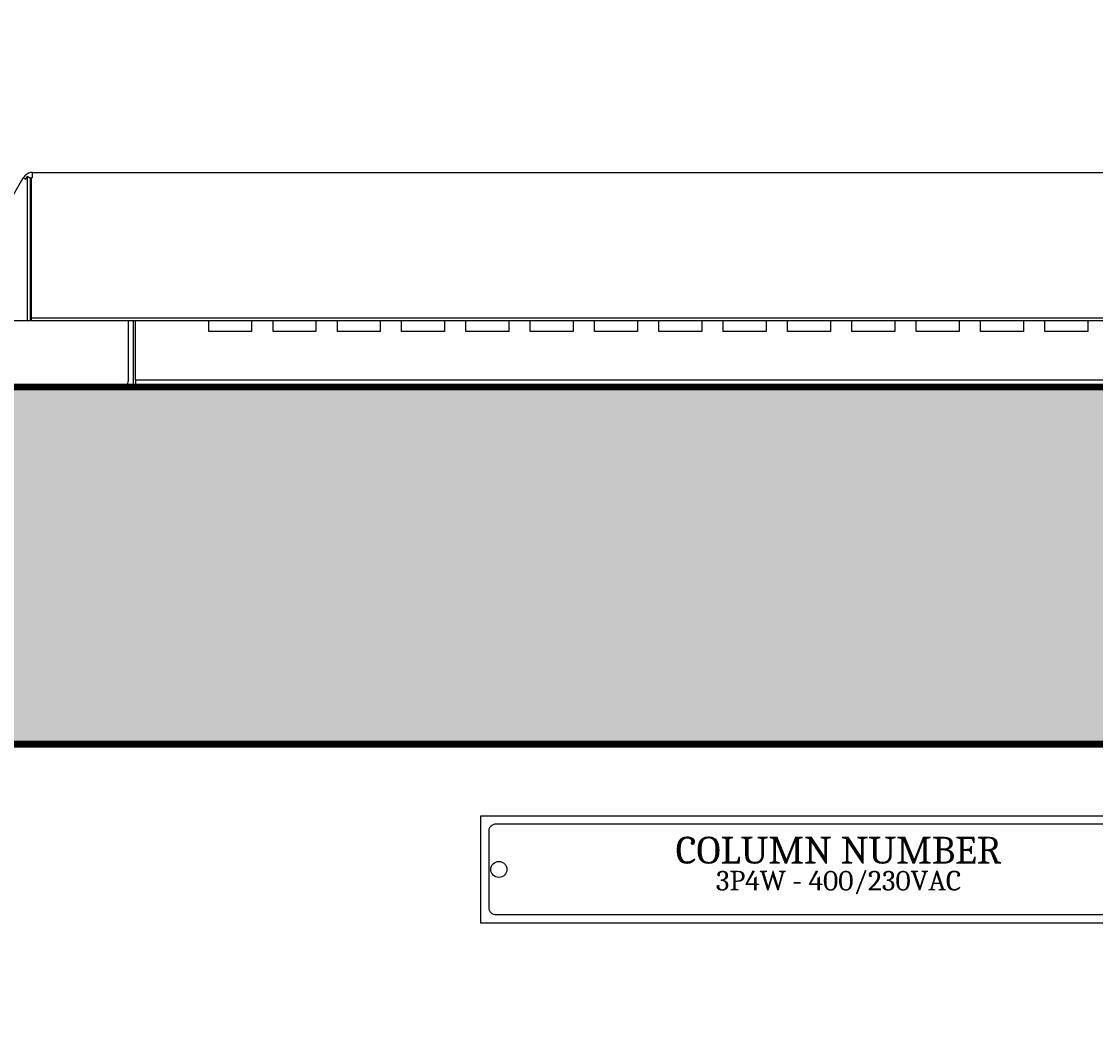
# Model space of a CAD drawing. Header units: millimetres. Extents: x -116965 to 323937, y 291661 to 566926.
# Drawn here: x -42511.3 to -42210.7, y 318561.7 to 318840.7 of the extents above; entities that cross this region are included whole.
import ezdxf

# ---------------------------------------------------------------- set-up
doc = ezdxf.new("R2010")
doc.units = ezdxf.units.MM
doc.header["$PDMODE"] = 35
doc.layers.get('0').update_dxf_attribs({"lineweight": 18})
doc.layers.add('AM_5', color=3, linetype='Continuous', lineweight=25)
doc.layers.add('Visible (ISO)', color=7, linetype='Continuous', lineweight=50)
doc.layers.add('C00-00-00', color=7, linetype='Continuous')
doc.layers.add('dien', color=2, linetype='Continuous')
doc.layers.add('C34-3A-40', color=7, linetype='Continuous', true_color=0x343a40)
doc.layers.add('C62-64-69', color=7, linetype='Continuous', true_color=0x626469)
doc.styles.add('hwTech', font='Cambria.ttf')
doc.styles.add('{18b73a54-fa43-428c-adcb-c1c7bbdf2c84}', font='Simplex.shx')
doc.dimstyles.new('kich thuoc$0', dxfattribs={"dimscale": 2, "dimtxt": 20, "dimasz": 16, "dimexe": 15, "dimexo": 10, "dimgap": 5, "dimtad": 1, "dimdec": 0, "dimzin": 0, "dimdsep": 46, "dimtxsty": '{18b73a54-fa43-428c-adcb-c1c7bbdf2c84}', "dimblk": 'OPEN30', "dimcen": 0.09, "dimclrd": 3, "dimclre": 3, "dimclrt": 3, "dimadec": 0, "dimazin": 0, "dimtfac": 1, "dimtdec": 0, "dimtofl": 0, "dimtmove": 0, "dimatfit": 3, "dimldrblk": 'OPEN30', "dimfxl": 1, "dimtolj": 1, "dimtzin": 0, "dimarcsym": 0})

# ---------------------------------------------------------------- blocks, each defined once
blk = doc.blocks.new('SV-F')
at = {"lineweight": 13}
blk.add_line((201, 0), (-201, 0), dxfattribs=at)
at = {"layer": 'Visible (ISO)', "lineweight": 13}
for p, q in [((-251.5, 19.3), (-228.87, 58.5)), ((-228.79, 58.46), (-228.87, 58.5)), ((-228.79, 58.46), (-228.7, 58.41)), ((-227.8, 58.89), (-228.23, 58.13)), ((-227.8, 58.89), (-227.8, 18.55)), ((-226.82, 58.32), (-227.8, 58.89)), ((-226.82, 18.55), (-226.82, 58.32)), ((-226.68, 58.5), (-226.68, 19.3)), ((-226.27, 58.5), (-226.68, 58.5)), ((-226.27, 58.5), (-226.27, 60)), ((-226.27, 60), (226.27, 60)), ((-250.2, 18.55), (-227.8, 18.55)), ((-227.8, 18.55), (-226.82, 18.55)), ((-226.68, 19.3), (-226.68, 18.55)), ((-226.68, 19.3), (226.68, 19.3)), ((-226.68, 18.55), (226.68, 18.55)), ((-199.5, 18.55), (-199.5, 1.5)), ((-198, 1.5), (-198, 18.55)), ((-197.5, 4), (-197.5, 18.55)), ((-177, 15.5), (-177, 18.55)), ((-165, 18.55), (-165, 15.5)), ((-159, 15.5), (-159, 18.55)), ((-147, 18.55), (-147, 15.5)), ((-141, 15.5), (-141, 18.55)), ((-129, 18.55), (-129, 15.5)), ((-123, 15.5), (-123, 18.55)), ((-111, 18.55), (-111, 15.5)), ((-105, 15.5), (-105, 18.55)), ((-93, 18.55), (-93, 15.5)), ((-87, 15.5), (-87, 18.55)), ((-75, 18.55), (-75, 15.5)), ((-69, 15.5), (-69, 18.55)), ((-57, 18.55), (-57, 15.5)), ((-51, 15.5), (-51, 18.55)), ((-39, 18.55), (-39, 15.5)), ((-33, 15.5), (-33, 18.55)), ((-21, 18.55), (-21, 15.5)), ((-15, 15.5), (-15, 18.55)), ((-3, 18.55), (-3, 15.5)), ((3, 15.5), (3, 18.55)), ((15, 18.55), (15, 15.5)), ((21, 15.5), (21, 18.55)), ((33, 18.55), (33, 15.5)), ((39, 15.5), (39, 18.55)), ((51, 18.55), (51, 15.5)), ((57, 15.5), (57, 18.55)), ((69, 18.55), (69, 15.5)), ((-165, 15.5), (-177, 15.5)), ((-147, 15.5), (-159, 15.5)), ((-129, 15.5), (-141, 15.5)), ((-111, 15.5), (-123, 15.5)), ((-93, 15.5), (-105, 15.5)), ((-75, 15.5), (-87, 15.5)), ((-57, 15.5), (-69, 15.5)), ((-39, 15.5), (-51, 15.5)), ((-21, 15.5), (-33, 15.5)), ((-3, 15.5), (-15, 15.5)), ((15, 15.5), (3, 15.5)), ((33, 15.5), (21, 15.5)), ((51, 15.5), (39, 15.5)), ((69, 15.5), (57, 15.5)), ((-197.5, 2), (-197.5, 4)), ((-197.5, 2), (197.5, 2)), ((-197.5, 2), (-197.5, 0))]:
    blk.add_line(p, q, dxfattribs=at)
for centre, radius, start, end in [((-226.27, 57), 3, 136.3257, 150), ((-226.27, 57), 3, 90, 136.3257), ((-226.27, 57), 1.5, 105.8402, 114.6033), ((-201, 1.5), 1.5, 270, 0), ((-201, 1.5), 3, 330, 0)]:
    blk.add_arc(centre, radius, start, end, dxfattribs=at)
for points in [[(-228.7, 58.41), (-228.66, 58.38), (-228.61, 58.35), (-228.56, 58.32)], [(-228.56, 58.32), (-228.47, 58.27), (-228.36, 58.21), (-228.23, 58.13)]]:
    blk.add_open_spline(points, degree=3, dxfattribs=at)
blk = doc.blocks.new('_Open30')
at = {"color": 0, "linetype": 'ByBlock', "lineweight": -2}
for p, q in [((-1, 0.268), (0, 0)), ((0, 0), (-1, -0.268)), ((0, 0), (-1, 0))]:
    blk.add_line(p, q, dxfattribs=at)
blk = doc.blocks.new('*D1857')
at = {"layer": 'AM_5', "color": 3, "lineweight": -2, "transparency": 16777216}
for p, q in [((-42632.62, 318758.44), (-42632.62, 319143.37)), ((-41932.62, 318758.44), (-41932.62, 319143.37)), ((-42602.62, 319113.37), (-41962.62, 319113.37))]:
    blk.add_line(p, q, dxfattribs=at)
at = {"layer": 'Defpoints', "color": 0, "lineweight": -3, "transparency": 16777216}
for p in [(-41932.62, 319113.37), (-42632.62, 318738.44), (-41932.62, 318738.44)]:
    blk.add_point(p, dxfattribs=at)
at = {"layer": 'AM_5', "color": 3, "lineweight": -2, "transparency": 16777216, "xscale": 30, "yscale": 30, "zscale": 30, "rotation": 180}
blk.add_blockref('_Open30', (-42632.62, 319113.37), dxfattribs=at)
at = {"layer": 'AM_5', "color": 3, "lineweight": -2, "transparency": 16777216, "xscale": 30, "yscale": 30, "zscale": 30}
blk.add_blockref('_Open30', (-41932.62, 319113.37), dxfattribs=at)
at = {"layer": 'AM_5', "color": 3, "transparency": 16777216, "insert": (-42282.62, 319143.37), "char_height": 40, "attachment_point": 5, "style": '{18b73a54-fa43-428c-adcb-c1c7bbdf2c84}'}
blk.add_mtext('\\A1;700', dxfattribs=at)
blk = doc.blocks.new('QƯEQWQWEQWE')
at = {"color": 0, "lineweight": 13, "ltscale": 100}
blk.add_lwpolyline([(60414.52, 346788.3), (60214.52, 346788.3), (60214.52, 346818.3), (60414.52, 346818.3)], close=True, dxfattribs=at)
blk.add_lwpolyline([(60410.27, 346790.55), (60218.77, 346790.55, -0.414214), (60216.77, 346792.55), (60216.77, 346814.06, -0.414214), (60218.77, 346816.06), (60410.27, 346816.06, -0.414214), (60412.27, 346814.06), (60412.27, 346792.55, -0.414214)], format="xyb", close=True, dxfattribs=at)
at = {"color": 7}
for centre in [(60219.52, 346803.3), (60409.52, 346803.3)]:
    blk.add_circle(centre, 2.25, dxfattribs=at)
at = {"lineweight": -3, "ltscale": 5, "insert": (60314.57, 346808.64), "char_height": 7.5, "attachment_point": 5, "style": 'hwTech'}
blk.add_mtext_dynamic_manual_height_columns('COLUMN NUMBER', width=145.0456, gutter_width=12, heights=[0], dxfattribs=at)
at = {"layer": 'dien', "color": 6, "linetype": 'Continuous', "lineweight": 30, "insert": (60314.57, 346799.61), "char_height": 15, "width": 248.9403, "attachment_point": 5, "style": 'hwTech'}
blk.add_mtext('{\\H0.3667x;3P4W - 400/230VAC} ', dxfattribs=at)

msp = doc.modelspace()

# ---------------------------------------------------------------- hatches: boundary and pattern name
at = {"layer": 'C34-3A-40'}
h = msp.add_hatch(color=256, dxfattribs=at)
h.dxf.hatch_style = 2
h.paths.add_polyline_path([(-42632.651242, 318738.443002), (-41932.748952, 318738.443002), (-41932.748952, 318638.456958), (-42632.651242, 318638.456958)])
at = {"layer": 'C62-64-69'}
h = msp.add_hatch(color=256, dxfattribs=at)
h.dxf.hatch_style = 2
h.paths.add_polyline_path([(-42536.664642, 318729.444258), (-42504.669107, 318729.444258), (-42504.669107, 318722.445233), (-42536.664642, 318722.445233)])
h = msp.add_hatch(color=256, dxfattribs=at)
h.dxf.hatch_style = 2
h.paths.add_polyline_path([(-42504.669107, 318729.444258), (-42472.673577, 318729.444258), (-42472.673577, 318722.445233), (-42504.669107, 318722.445233)])
h = msp.add_hatch(color=256, dxfattribs=at)
h.dxf.hatch_style = 2
h.paths.add_polyline_path([(-42504.669107, 318729.444258), (-42472.673577, 318729.444258), (-42472.673577, 318722.445233), (-42504.669107, 318722.445233)])
h = msp.add_hatch(color=256, dxfattribs=at)
h.dxf.hatch_style = 2
h.paths.add_polyline_path([(-42472.673577, 318729.444258), (-42440.678042, 318729.444258), (-42440.678042, 318722.445233), (-42472.673577, 318722.445233)])
h = msp.add_hatch(color=256, dxfattribs=at)
h.dxf.hatch_style = 2
h.paths.add_polyline_path([(-42472.673577, 318729.444258), (-42440.678042, 318729.444258), (-42440.678042, 318722.445233), (-42472.673577, 318722.445233)])
h = msp.add_hatch(color=256, dxfattribs=at)
h.dxf.hatch_style = 2
h.paths.add_polyline_path([(-42440.678042, 318729.444258), (-42408.682507, 318729.444258), (-42408.682507, 318722.445233), (-42440.678042, 318722.445233)])
h = msp.add_hatch(color=256, dxfattribs=at)
h.dxf.hatch_style = 2
h.paths.add_polyline_path([(-42440.678042, 318729.444258), (-42408.682507, 318729.444258), (-42408.682507, 318722.445233), (-42440.678042, 318722.445233)])
h = msp.add_hatch(color=256, dxfattribs=at)
h.dxf.hatch_style = 2
h.paths.add_polyline_path([(-42408.682507, 318729.444258), (-42376.686977, 318729.444258), (-42376.686977, 318722.445233), (-42408.682507, 318722.445233)])
h = msp.add_hatch(color=256, dxfattribs=at)
h.dxf.hatch_style = 2
h.paths.add_polyline_path([(-42408.682507, 318729.444258), (-42376.686977, 318729.444258), (-42376.686977, 318722.445233), (-42408.682507, 318722.445233)])
h = msp.add_hatch(color=256, dxfattribs=at)
h.dxf.hatch_style = 2
h.paths.add_polyline_path([(-42376.686977, 318729.444258), (-42344.691442, 318729.444258), (-42344.691442, 318722.445233), (-42376.686977, 318722.445233)])
h = msp.add_hatch(color=256, dxfattribs=at)
h.dxf.hatch_style = 2
h.paths.add_polyline_path([(-42344.691442, 318729.444258), (-42312.695907, 318729.444258), (-42312.695907, 318722.445233), (-42344.691442, 318722.445233)])
h = msp.add_hatch(color=256, dxfattribs=at)
h.dxf.hatch_style = 2
h.paths.add_polyline_path([(-42344.691442, 318729.444258), (-42312.695907, 318729.444258), (-42312.695907, 318722.445233), (-42344.691442, 318722.445233)])
h = msp.add_hatch(color=256, dxfattribs=at)
h.dxf.hatch_style = 2
h.paths.add_polyline_path([(-42312.695907, 318729.444258), (-42280.700377, 318729.444258), (-42280.700377, 318722.445233), (-42312.695907, 318722.445233)])
h = msp.add_hatch(color=256, dxfattribs=at)
h.dxf.hatch_style = 2
h.paths.add_polyline_path([(-42312.695907, 318729.444258), (-42280.700377, 318729.444258), (-42280.700377, 318722.445233), (-42312.695907, 318722.445233)])
h = msp.add_hatch(color=256, dxfattribs=at)
h.dxf.hatch_style = 2
h.paths.add_polyline_path([(-42280.700377, 318729.444258), (-42248.704842, 318729.444258), (-42248.704842, 318722.445233), (-42280.700377, 318722.445233)])
h = msp.add_hatch(color=256, dxfattribs=at)
h.dxf.hatch_style = 2
h.paths.add_polyline_path([(-42280.700377, 318729.444258), (-42248.704842, 318729.444258), (-42248.704842, 318722.445233), (-42280.700377, 318722.445233)])
h = msp.add_hatch(color=256, dxfattribs=at)
h.dxf.hatch_style = 2
h.paths.add_polyline_path([(-42248.704842, 318729.444258), (-42216.709307, 318729.444258), (-42216.709307, 318722.445233), (-42248.704842, 318722.445233)])
h = msp.add_hatch(color=256, dxfattribs=at)
h.dxf.hatch_style = 2
h.paths.add_polyline_path([(-42248.704842, 318729.444258), (-42216.709307, 318729.444258), (-42216.709307, 318722.445233), (-42248.704842, 318722.445233)])
h = msp.add_hatch(color=256, dxfattribs=at)
h.dxf.hatch_style = 2
h.paths.add_polyline_path([(-42216.709307, 318729.444258), (-42184.713777, 318729.444258), (-42184.713777, 318722.445233), (-42216.709307, 318722.445233)])
h = msp.add_hatch(color=256, dxfattribs=at)
h.dxf.hatch_style = 2
h.paths.add_polyline_path([(-42536.664642, 318722.445233), (-42504.669107, 318722.445233), (-42504.669107, 318720.445514), (-42536.664642, 318720.445514)])
h = msp.add_hatch(color=256, dxfattribs=at)
h.dxf.hatch_style = 2
h.paths.add_polyline_path([(-42504.669107, 318722.445233), (-42472.673577, 318722.445233), (-42472.673577, 318720.445514), (-42504.669107, 318720.445514)])
h = msp.add_hatch(color=256, dxfattribs=at)
h.dxf.hatch_style = 2
h.paths.add_polyline_path([(-42504.669107, 318722.445233), (-42472.673577, 318722.445233), (-42472.673577, 318720.445514), (-42504.669107, 318720.445514)])
h = msp.add_hatch(color=256, dxfattribs=at)
h.dxf.hatch_style = 2
h.paths.add_polyline_path([(-42472.673577, 318722.445233), (-42440.678042, 318722.445233), (-42440.678042, 318720.445514), (-42472.673577, 318720.445514)])
h = msp.add_hatch(color=256, dxfattribs=at)
h.dxf.hatch_style = 2
h.paths.add_polyline_path([(-42472.673577, 318722.445233), (-42440.678042, 318722.445233), (-42440.678042, 318720.445514), (-42472.673577, 318720.445514)])
h = msp.add_hatch(color=256, dxfattribs=at)
h.dxf.hatch_style = 2
h.paths.add_polyline_path([(-42440.678042, 318722.445233), (-42408.682507, 318722.445233), (-42408.682507, 318720.445514), (-42440.678042, 318720.445514)])
h = msp.add_hatch(color=256, dxfattribs=at)
h.dxf.hatch_style = 2
h.paths.add_polyline_path([(-42440.678042, 318722.445233), (-42408.682507, 318722.445233), (-42408.682507, 318720.445514), (-42440.678042, 318720.445514)])
h = msp.add_hatch(color=256, dxfattribs=at)
h.dxf.hatch_style = 2
h.paths.add_polyline_path([(-42408.682507, 318722.445233), (-42376.686977, 318722.445233), (-42376.686977, 318720.445514), (-42408.682507, 318720.445514)])
h = msp.add_hatch(color=256, dxfattribs=at)
h.dxf.hatch_style = 2
h.paths.add_polyline_path([(-42408.682507, 318722.445233), (-42376.686977, 318722.445233), (-42376.686977, 318720.445514), (-42408.682507, 318720.445514)])
h = msp.add_hatch(color=256, dxfattribs=at)
h.dxf.hatch_style = 2
h.paths.add_polyline_path([(-42376.686977, 318722.445233), (-42344.691442, 318722.445233), (-42344.691442, 318720.445514), (-42376.686977, 318720.445514)])
h = msp.add_hatch(color=256, dxfattribs=at)
h.dxf.hatch_style = 2
h.paths.add_polyline_path([(-42344.691442, 318722.445233), (-42312.695907, 318722.445233), (-42312.695907, 318720.445514), (-42344.691442, 318720.445514)])
h = msp.add_hatch(color=256, dxfattribs=at)
h.dxf.hatch_style = 2
h.paths.add_polyline_path([(-42344.691442, 318722.445233), (-42312.695907, 318722.445233), (-42312.695907, 318720.445514), (-42344.691442, 318720.445514)])
h = msp.add_hatch(color=256, dxfattribs=at)
h.dxf.hatch_style = 2
h.paths.add_polyline_path([(-42312.695907, 318722.445233), (-42280.700377, 318722.445233), (-42280.700377, 318720.445514), (-42312.695907, 318720.445514)])
h = msp.add_hatch(color=256, dxfattribs=at)
h.dxf.hatch_style = 2
h.paths.add_polyline_path([(-42312.695907, 318722.445233), (-42280.700377, 318722.445233), (-42280.700377, 318720.445514), (-42312.695907, 318720.445514)])
h = msp.add_hatch(color=256, dxfattribs=at)
h.dxf.hatch_style = 2
h.paths.add_polyline_path([(-42280.700377, 318722.445233), (-42248.704842, 318722.445233), (-42248.704842, 318720.445514), (-42280.700377, 318720.445514)])
h = msp.add_hatch(color=256, dxfattribs=at)
h.dxf.hatch_style = 2
h.paths.add_polyline_path([(-42280.700377, 318722.445233), (-42248.704842, 318722.445233), (-42248.704842, 318720.445514), (-42280.700377, 318720.445514)])
h = msp.add_hatch(color=256, dxfattribs=at)
h.dxf.hatch_style = 2
h.paths.add_polyline_path([(-42248.704842, 318722.445233), (-42216.709307, 318722.445233), (-42216.709307, 318720.445514), (-42248.704842, 318720.445514)])
h = msp.add_hatch(color=256, dxfattribs=at)
h.dxf.hatch_style = 2
h.paths.add_polyline_path([(-42248.704842, 318722.445233), (-42216.709307, 318722.445233), (-42216.709307, 318720.445514), (-42248.704842, 318720.445514)])
h = msp.add_hatch(color=256, dxfattribs=at)
h.dxf.hatch_style = 2
h.paths.add_polyline_path([(-42216.709307, 318722.445233), (-42184.713777, 318722.445233), (-42184.713777, 318720.445514), (-42216.709307, 318720.445514)])
h = msp.add_hatch(color=256, dxfattribs=at)
h.dxf.hatch_style = 2
h.paths.add_polyline_path([(-42536.664642, 318720.445514), (-42504.669107, 318720.445514), (-42504.669107, 318713.446489), (-42536.664642, 318713.446489)])
h = msp.add_hatch(color=256, dxfattribs=at)
h.dxf.hatch_style = 2
h.paths.add_polyline_path([(-42504.669107, 318720.445514), (-42472.673577, 318720.445514), (-42472.673577, 318713.446489), (-42504.669107, 318713.446489)])
h = msp.add_hatch(color=256, dxfattribs=at)
h.dxf.hatch_style = 2
h.paths.add_polyline_path([(-42504.669107, 318720.445514), (-42472.673577, 318720.445514), (-42472.673577, 318713.446489), (-42504.669107, 318713.446489)])
h = msp.add_hatch(color=256, dxfattribs=at)
h.dxf.hatch_style = 2
h.paths.add_polyline_path([(-42472.673577, 318720.445514), (-42440.678042, 318720.445514), (-42440.678042, 318713.446489), (-42472.673577, 318713.446489)])
h = msp.add_hatch(color=256, dxfattribs=at)
h.dxf.hatch_style = 2
h.paths.add_polyline_path([(-42472.673577, 318720.445514), (-42440.678042, 318720.445514), (-42440.678042, 318713.446489), (-42472.673577, 318713.446489)])
h = msp.add_hatch(color=256, dxfattribs=at)
h.dxf.hatch_style = 2
h.paths.add_polyline_path([(-42440.678042, 318720.445514), (-42408.682507, 318720.445514), (-42408.682507, 318713.446489), (-42440.678042, 318713.446489)])
h = msp.add_hatch(color=256, dxfattribs=at)
h.dxf.hatch_style = 2
h.paths.add_polyline_path([(-42440.678042, 318720.445514), (-42408.682507, 318720.445514), (-42408.682507, 318713.446489), (-42440.678042, 318713.446489)])
h = msp.add_hatch(color=256, dxfattribs=at)
h.dxf.hatch_style = 2
h.paths.add_polyline_path([(-42408.682507, 318720.445514), (-42376.686977, 318720.445514), (-42376.686977, 318713.446489), (-42408.682507, 318713.446489)])
h = msp.add_hatch(color=256, dxfattribs=at)
h.dxf.hatch_style = 2
h.paths.add_polyline_path([(-42408.682507, 318720.445514), (-42376.686977, 318720.445514), (-42376.686977, 318713.446489), (-42408.682507, 318713.446489)])
h = msp.add_hatch(color=256, dxfattribs=at)
h.dxf.hatch_style = 2
h.paths.add_polyline_path([(-42376.686977, 318720.445514), (-42344.691442, 318720.445514), (-42344.691442, 318713.446489), (-42376.686977, 318713.446489)])
h = msp.add_hatch(color=256, dxfattribs=at)
h.dxf.hatch_style = 2
h.paths.add_polyline_path([(-42344.691442, 318720.445514), (-42312.695907, 318720.445514), (-42312.695907, 318713.446489), (-42344.691442, 318713.446489)])
h = msp.add_hatch(color=256, dxfattribs=at)
h.dxf.hatch_style = 2
h.paths.add_polyline_path([(-42344.691442, 318720.445514), (-42312.695907, 318720.445514), (-42312.695907, 318713.446489), (-42344.691442, 318713.446489)])
h = msp.add_hatch(color=256, dxfattribs=at)
h.dxf.hatch_style = 2
h.paths.add_polyline_path([(-42312.695907, 318720.445514), (-42280.700377, 318720.445514), (-42280.700377, 318713.446489), (-42312.695907, 318713.446489)])
h = msp.add_hatch(color=256, dxfattribs=at)
h.dxf.hatch_style = 2
h.paths.add_polyline_path([(-42312.695907, 318720.445514), (-42280.700377, 318720.445514), (-42280.700377, 318713.446489), (-42312.695907, 318713.446489)])
h = msp.add_hatch(color=256, dxfattribs=at)
h.dxf.hatch_style = 2
h.paths.add_polyline_path([(-42280.700377, 318720.445514), (-42248.704842, 318720.445514), (-42248.704842, 318713.446489), (-42280.700377, 318713.446489)])
h = msp.add_hatch(color=256, dxfattribs=at)
h.dxf.hatch_style = 2
h.paths.add_polyline_path([(-42280.700377, 318720.445514), (-42248.704842, 318720.445514), (-42248.704842, 318713.446489), (-42280.700377, 318713.446489)])
h = msp.add_hatch(color=256, dxfattribs=at)
h.dxf.hatch_style = 2
h.paths.add_polyline_path([(-42248.704842, 318720.445514), (-42216.709307, 318720.445514), (-42216.709307, 318713.446489), (-42248.704842, 318713.446489)])
h = msp.add_hatch(color=256, dxfattribs=at)
h.dxf.hatch_style = 2
h.paths.add_polyline_path([(-42248.704842, 318720.445514), (-42216.709307, 318720.445514), (-42216.709307, 318713.446489), (-42248.704842, 318713.446489)])
h = msp.add_hatch(color=256, dxfattribs=at)
h.dxf.hatch_style = 2
h.paths.add_polyline_path([(-42216.709307, 318720.445514), (-42184.713777, 318720.445514), (-42184.713777, 318713.446489), (-42216.709307, 318713.446489)])
h = msp.add_hatch(color=256, dxfattribs=at)
h.dxf.hatch_style = 2
h.paths.add_polyline_path([(-42536.664642, 318713.446489), (-42504.669107, 318713.446489), (-42504.669107, 318711.446771), (-42536.664642, 318711.446771)])
h = msp.add_hatch(color=256, dxfattribs=at)
h.dxf.hatch_style = 2
h.paths.add_polyline_path([(-42504.669107, 318713.446489), (-42472.673577, 318713.446489), (-42472.673577, 318711.446771), (-42504.669107, 318711.446771)])
h = msp.add_hatch(color=256, dxfattribs=at)
h.dxf.hatch_style = 2
h.paths.add_polyline_path([(-42504.669107, 318713.446489), (-42472.673577, 318713.446489), (-42472.673577, 318711.446771), (-42504.669107, 318711.446771)])
h = msp.add_hatch(color=256, dxfattribs=at)
h.dxf.hatch_style = 2
h.paths.add_polyline_path([(-42472.673577, 318713.446489), (-42440.678042, 318713.446489), (-42440.678042, 318711.446771), (-42472.673577, 318711.446771)])
h = msp.add_hatch(color=256, dxfattribs=at)
h.dxf.hatch_style = 2
h.paths.add_polyline_path([(-42472.673577, 318713.446489), (-42440.678042, 318713.446489), (-42440.678042, 318711.446771), (-42472.673577, 318711.446771)])
h = msp.add_hatch(color=256, dxfattribs=at)
h.dxf.hatch_style = 2
h.paths.add_polyline_path([(-42440.678042, 318713.446489), (-42408.682507, 318713.446489), (-42408.682507, 318711.446771), (-42440.678042, 318711.446771)])
h = msp.add_hatch(color=256, dxfattribs=at)
h.dxf.hatch_style = 2
h.paths.add_polyline_path([(-42440.678042, 318713.446489), (-42408.682507, 318713.446489), (-42408.682507, 318711.446771), (-42440.678042, 318711.446771)])
h = msp.add_hatch(color=256, dxfattribs=at)
h.dxf.hatch_style = 2
h.paths.add_polyline_path([(-42408.682507, 318713.446489), (-42376.686977, 318713.446489), (-42376.686977, 318711.446771), (-42408.682507, 318711.446771)])
h = msp.add_hatch(color=256, dxfattribs=at)
h.dxf.hatch_style = 2
h.paths.add_polyline_path([(-42408.682507, 318713.446489), (-42376.686977, 318713.446489), (-42376.686977, 318711.446771), (-42408.682507, 318711.446771)])
h = msp.add_hatch(color=256, dxfattribs=at)
h.dxf.hatch_style = 2
h.paths.add_polyline_path([(-42376.686977, 318713.446489), (-42344.691442, 318713.446489), (-42344.691442, 318711.446771), (-42376.686977, 318711.446771)])
h = msp.add_hatch(color=256, dxfattribs=at)
h.dxf.hatch_style = 2
h.paths.add_polyline_path([(-42344.691442, 318713.446489), (-42312.695907, 318713.446489), (-42312.695907, 318711.446771), (-42344.691442, 318711.446771)])
h = msp.add_hatch(color=256, dxfattribs=at)
h.dxf.hatch_style = 2
h.paths.add_polyline_path([(-42344.691442, 318713.446489), (-42312.695907, 318713.446489), (-42312.695907, 318711.446771), (-42344.691442, 318711.446771)])
h = msp.add_hatch(color=256, dxfattribs=at)
h.dxf.hatch_style = 2
h.paths.add_polyline_path([(-42312.695907, 318713.446489), (-42280.700377, 318713.446489), (-42280.700377, 318711.446771), (-42312.695907, 318711.446771)])
h = msp.add_hatch(color=256, dxfattribs=at)
h.dxf.hatch_style = 2
h.paths.add_polyline_path([(-42312.695907, 318713.446489), (-42280.700377, 318713.446489), (-42280.700377, 318711.446771), (-42312.695907, 318711.446771)])
h = msp.add_hatch(color=256, dxfattribs=at)
h.dxf.hatch_style = 2
h.paths.add_polyline_path([(-42280.700377, 318713.446489), (-42248.704842, 318713.446489), (-42248.704842, 318711.446771), (-42280.700377, 318711.446771)])
h = msp.add_hatch(color=256, dxfattribs=at)
h.dxf.hatch_style = 2
h.paths.add_polyline_path([(-42280.700377, 318713.446489), (-42248.704842, 318713.446489), (-42248.704842, 318711.446771), (-42280.700377, 318711.446771)])
h = msp.add_hatch(color=256, dxfattribs=at)
h.dxf.hatch_style = 2
h.paths.add_polyline_path([(-42248.704842, 318713.446489), (-42216.709307, 318713.446489), (-42216.709307, 318711.446771), (-42248.704842, 318711.446771)])
h = msp.add_hatch(color=256, dxfattribs=at)
h.dxf.hatch_style = 2
h.paths.add_polyline_path([(-42248.704842, 318713.446489), (-42216.709307, 318713.446489), (-42216.709307, 318711.446771), (-42248.704842, 318711.446771)])
h = msp.add_hatch(color=256, dxfattribs=at)
h.dxf.hatch_style = 2
h.paths.add_polyline_path([(-42216.709307, 318713.446489), (-42184.713777, 318713.446489), (-42184.713777, 318711.446771), (-42216.709307, 318711.446771)])
h = msp.add_hatch(color=256, dxfattribs=at)
h.dxf.hatch_style = 2
h.paths.add_polyline_path([(-42536.664642, 318711.446771), (-42504.669107, 318711.446771), (-42504.669107, 318704.447745), (-42536.664642, 318704.447745)])
h = msp.add_hatch(color=256, dxfattribs=at)
h.dxf.hatch_style = 2
h.paths.add_polyline_path([(-42504.669107, 318711.446771), (-42472.673577, 318711.446771), (-42472.673577, 318704.447745), (-42504.669107, 318704.447745)])
h = msp.add_hatch(color=256, dxfattribs=at)
h.dxf.hatch_style = 2
h.paths.add_polyline_path([(-42504.669107, 318711.446771), (-42472.673577, 318711.446771), (-42472.673577, 318704.447745), (-42504.669107, 318704.447745)])
h = msp.add_hatch(color=256, dxfattribs=at)
h.dxf.hatch_style = 2
h.paths.add_polyline_path([(-42472.673577, 318711.446771), (-42440.678042, 318711.446771), (-42440.678042, 318704.447745), (-42472.673577, 318704.447745)])
h = msp.add_hatch(color=256, dxfattribs=at)
h.dxf.hatch_style = 2
h.paths.add_polyline_path([(-42472.673577, 318711.446771), (-42440.678042, 318711.446771), (-42440.678042, 318704.447745), (-42472.673577, 318704.447745)])
h = msp.add_hatch(color=256, dxfattribs=at)
h.dxf.hatch_style = 2
h.paths.add_polyline_path([(-42440.678042, 318711.446771), (-42408.682507, 318711.446771), (-42408.682507, 318704.447745), (-42440.678042, 318704.447745)])
h = msp.add_hatch(color=256, dxfattribs=at)
h.dxf.hatch_style = 2
h.paths.add_polyline_path([(-42440.678042, 318711.446771), (-42408.682507, 318711.446771), (-42408.682507, 318704.447745), (-42440.678042, 318704.447745)])
h = msp.add_hatch(color=256, dxfattribs=at)
h.dxf.hatch_style = 2
h.paths.add_polyline_path([(-42408.682507, 318711.446771), (-42376.686977, 318711.446771), (-42376.686977, 318704.447745), (-42408.682507, 318704.447745)])
h = msp.add_hatch(color=256, dxfattribs=at)
h.dxf.hatch_style = 2
h.paths.add_polyline_path([(-42408.682507, 318711.446771), (-42376.686977, 318711.446771), (-42376.686977, 318704.447745), (-42408.682507, 318704.447745)])
h = msp.add_hatch(color=256, dxfattribs=at)
h.dxf.hatch_style = 2
h.paths.add_polyline_path([(-42376.686977, 318711.446771), (-42344.691442, 318711.446771), (-42344.691442, 318704.447745), (-42376.686977, 318704.447745)])
h = msp.add_hatch(color=256, dxfattribs=at)
h.dxf.hatch_style = 2
h.paths.add_polyline_path([(-42344.691442, 318711.446771), (-42312.695907, 318711.446771), (-42312.695907, 318704.447745), (-42344.691442, 318704.447745)])
h = msp.add_hatch(color=256, dxfattribs=at)
h.dxf.hatch_style = 2
h.paths.add_polyline_path([(-42344.691442, 318711.446771), (-42312.695907, 318711.446771), (-42312.695907, 318704.447745), (-42344.691442, 318704.447745)])
h = msp.add_hatch(color=256, dxfattribs=at)
h.dxf.hatch_style = 2
h.paths.add_polyline_path([(-42312.695907, 318711.446771), (-42280.700377, 318711.446771), (-42280.700377, 318704.447745), (-42312.695907, 318704.447745)])
h = msp.add_hatch(color=256, dxfattribs=at)
h.dxf.hatch_style = 2
h.paths.add_polyline_path([(-42312.695907, 318711.446771), (-42280.700377, 318711.446771), (-42280.700377, 318704.447745), (-42312.695907, 318704.447745)])
h = msp.add_hatch(color=256, dxfattribs=at)
h.dxf.hatch_style = 2
h.paths.add_polyline_path([(-42280.700377, 318711.446771), (-42248.704842, 318711.446771), (-42248.704842, 318704.447745), (-42280.700377, 318704.447745)])
h = msp.add_hatch(color=256, dxfattribs=at)
h.dxf.hatch_style = 2
h.paths.add_polyline_path([(-42280.700377, 318711.446771), (-42248.704842, 318711.446771), (-42248.704842, 318704.447745), (-42280.700377, 318704.447745)])
h = msp.add_hatch(color=256, dxfattribs=at)
h.dxf.hatch_style = 2
h.paths.add_polyline_path([(-42248.704842, 318711.446771), (-42216.709307, 318711.446771), (-42216.709307, 318704.447745), (-42248.704842, 318704.447745)])
h = msp.add_hatch(color=256, dxfattribs=at)
h.dxf.hatch_style = 2
h.paths.add_polyline_path([(-42248.704842, 318711.446771), (-42216.709307, 318711.446771), (-42216.709307, 318704.447745), (-42248.704842, 318704.447745)])
h = msp.add_hatch(color=256, dxfattribs=at)
h.dxf.hatch_style = 2
h.paths.add_polyline_path([(-42216.709307, 318711.446771), (-42184.713777, 318711.446771), (-42184.713777, 318704.447745), (-42216.709307, 318704.447745)])
h = msp.add_hatch(color=256, dxfattribs=at)
h.dxf.hatch_style = 2
h.paths.add_polyline_path([(-42536.664642, 318704.447745), (-42504.669107, 318704.447745), (-42504.669107, 318702.448027), (-42536.664642, 318702.448027)])
h = msp.add_hatch(color=256, dxfattribs=at)
h.dxf.hatch_style = 2
h.paths.add_polyline_path([(-42504.669107, 318704.447745), (-42472.673577, 318704.447745), (-42472.673577, 318702.448027), (-42504.669107, 318702.448027)])
h = msp.add_hatch(color=256, dxfattribs=at)
h.dxf.hatch_style = 2
h.paths.add_polyline_path([(-42504.669107, 318704.447745), (-42472.673577, 318704.447745), (-42472.673577, 318702.448027), (-42504.669107, 318702.448027)])
h = msp.add_hatch(color=256, dxfattribs=at)
h.dxf.hatch_style = 2
h.paths.add_polyline_path([(-42472.673577, 318704.447745), (-42440.678042, 318704.447745), (-42440.678042, 318702.448027), (-42472.673577, 318702.448027)])
h = msp.add_hatch(color=256, dxfattribs=at)
h.dxf.hatch_style = 2
h.paths.add_polyline_path([(-42472.673577, 318704.447745), (-42440.678042, 318704.447745), (-42440.678042, 318702.448027), (-42472.673577, 318702.448027)])
h = msp.add_hatch(color=256, dxfattribs=at)
h.dxf.hatch_style = 2
h.paths.add_polyline_path([(-42440.678042, 318704.447745), (-42408.682507, 318704.447745), (-42408.682507, 318702.448027), (-42440.678042, 318702.448027)])
h = msp.add_hatch(color=256, dxfattribs=at)
h.dxf.hatch_style = 2
h.paths.add_polyline_path([(-42440.678042, 318704.447745), (-42408.682507, 318704.447745), (-42408.682507, 318702.448027), (-42440.678042, 318702.448027)])
h = msp.add_hatch(color=256, dxfattribs=at)
h.dxf.hatch_style = 2
h.paths.add_polyline_path([(-42408.682507, 318704.447745), (-42376.686977, 318704.447745), (-42376.686977, 318702.448027), (-42408.682507, 318702.448027)])
h = msp.add_hatch(color=256, dxfattribs=at)
h.dxf.hatch_style = 2
h.paths.add_polyline_path([(-42408.682507, 318704.447745), (-42376.686977, 318704.447745), (-42376.686977, 318702.448027), (-42408.682507, 318702.448027)])
h = msp.add_hatch(color=256, dxfattribs=at)
h.dxf.hatch_style = 2
h.paths.add_polyline_path([(-42376.686977, 318704.447745), (-42344.691442, 318704.447745), (-42344.691442, 318702.448027), (-42376.686977, 318702.448027)])
h = msp.add_hatch(color=256, dxfattribs=at)
h.dxf.hatch_style = 2
h.paths.add_polyline_path([(-42344.691442, 318704.447745), (-42312.695907, 318704.447745), (-42312.695907, 318702.448027), (-42344.691442, 318702.448027)])
h = msp.add_hatch(color=256, dxfattribs=at)
h.dxf.hatch_style = 2
h.paths.add_polyline_path([(-42344.691442, 318704.447745), (-42312.695907, 318704.447745), (-42312.695907, 318702.448027), (-42344.691442, 318702.448027)])
h = msp.add_hatch(color=256, dxfattribs=at)
h.dxf.hatch_style = 2
h.paths.add_polyline_path([(-42312.695907, 318704.447745), (-42280.700377, 318704.447745), (-42280.700377, 318702.448027), (-42312.695907, 318702.448027)])
h = msp.add_hatch(color=256, dxfattribs=at)
h.dxf.hatch_style = 2
h.paths.add_polyline_path([(-42312.695907, 318704.447745), (-42280.700377, 318704.447745), (-42280.700377, 318702.448027), (-42312.695907, 318702.448027)])
h = msp.add_hatch(color=256, dxfattribs=at)
h.dxf.hatch_style = 2
h.paths.add_polyline_path([(-42280.700377, 318704.447745), (-42248.704842, 318704.447745), (-42248.704842, 318702.448027), (-42280.700377, 318702.448027)])
h = msp.add_hatch(color=256, dxfattribs=at)
h.dxf.hatch_style = 2
h.paths.add_polyline_path([(-42280.700377, 318704.447745), (-42248.704842, 318704.447745), (-42248.704842, 318702.448027), (-42280.700377, 318702.448027)])
h = msp.add_hatch(color=256, dxfattribs=at)
h.dxf.hatch_style = 2
h.paths.add_polyline_path([(-42248.704842, 318704.447745), (-42216.709307, 318704.447745), (-42216.709307, 318702.448027), (-42248.704842, 318702.448027)])
h = msp.add_hatch(color=256, dxfattribs=at)
h.dxf.hatch_style = 2
h.paths.add_polyline_path([(-42248.704842, 318704.447745), (-42216.709307, 318704.447745), (-42216.709307, 318702.448027), (-42248.704842, 318702.448027)])
h = msp.add_hatch(color=256, dxfattribs=at)
h.dxf.hatch_style = 2
h.paths.add_polyline_path([(-42216.709307, 318704.447745), (-42184.713777, 318704.447745), (-42184.713777, 318702.448027), (-42216.709307, 318702.448027)])
h = msp.add_hatch(color=256, dxfattribs=at)
h.dxf.hatch_style = 2
h.paths.add_polyline_path([(-42536.664642, 318702.448027), (-42504.669107, 318702.448027), (-42504.669107, 318695.449001), (-42536.664642, 318695.449001)])
h = msp.add_hatch(color=256, dxfattribs=at)
h.dxf.hatch_style = 2
h.paths.add_polyline_path([(-42504.669107, 318702.448027), (-42472.673577, 318702.448027), (-42472.673577, 318695.449001), (-42504.669107, 318695.449001)])
h = msp.add_hatch(color=256, dxfattribs=at)
h.dxf.hatch_style = 2
h.paths.add_polyline_path([(-42504.669107, 318702.448027), (-42472.673577, 318702.448027), (-42472.673577, 318695.449001), (-42504.669107, 318695.449001)])
h = msp.add_hatch(color=256, dxfattribs=at)
h.dxf.hatch_style = 2
h.paths.add_polyline_path([(-42472.673577, 318702.448027), (-42440.678042, 318702.448027), (-42440.678042, 318695.449001), (-42472.673577, 318695.449001)])
h = msp.add_hatch(color=256, dxfattribs=at)
h.dxf.hatch_style = 2
h.paths.add_polyline_path([(-42472.673577, 318702.448027), (-42440.678042, 318702.448027), (-42440.678042, 318695.449001), (-42472.673577, 318695.449001)])
h = msp.add_hatch(color=256, dxfattribs=at)
h.dxf.hatch_style = 2
h.paths.add_polyline_path([(-42440.678042, 318702.448027), (-42408.682507, 318702.448027), (-42408.682507, 318695.449001), (-42440.678042, 318695.449001)])
h = msp.add_hatch(color=256, dxfattribs=at)
h.dxf.hatch_style = 2
h.paths.add_polyline_path([(-42440.678042, 318702.448027), (-42408.682507, 318702.448027), (-42408.682507, 318695.449001), (-42440.678042, 318695.449001)])
h = msp.add_hatch(color=256, dxfattribs=at)
h.dxf.hatch_style = 2
h.paths.add_polyline_path([(-42408.682507, 318702.448027), (-42376.686977, 318702.448027), (-42376.686977, 318695.449001), (-42408.682507, 318695.449001)])
h = msp.add_hatch(color=256, dxfattribs=at)
h.dxf.hatch_style = 2
h.paths.add_polyline_path([(-42408.682507, 318702.448027), (-42376.686977, 318702.448027), (-42376.686977, 318695.449001), (-42408.682507, 318695.449001)])
h = msp.add_hatch(color=256, dxfattribs=at)
h.dxf.hatch_style = 2
h.paths.add_polyline_path([(-42376.686977, 318702.448027), (-42344.691442, 318702.448027), (-42344.691442, 318695.449001), (-42376.686977, 318695.449001)])
h = msp.add_hatch(color=256, dxfattribs=at)
h.dxf.hatch_style = 2
h.paths.add_polyline_path([(-42344.691442, 318702.448027), (-42312.695907, 318702.448027), (-42312.695907, 318695.449001), (-42344.691442, 318695.449001)])
h = msp.add_hatch(color=256, dxfattribs=at)
h.dxf.hatch_style = 2
h.paths.add_polyline_path([(-42344.691442, 318702.448027), (-42312.695907, 318702.448027), (-42312.695907, 318695.449001), (-42344.691442, 318695.449001)])
h = msp.add_hatch(color=256, dxfattribs=at)
h.dxf.hatch_style = 2
h.paths.add_polyline_path([(-42312.695907, 318702.448027), (-42280.700377, 318702.448027), (-42280.700377, 318695.449001), (-42312.695907, 318695.449001)])
h = msp.add_hatch(color=256, dxfattribs=at)
h.dxf.hatch_style = 2
h.paths.add_polyline_path([(-42312.695907, 318702.448027), (-42280.700377, 318702.448027), (-42280.700377, 318695.449001), (-42312.695907, 318695.449001)])
h = msp.add_hatch(color=256, dxfattribs=at)
h.dxf.hatch_style = 2
h.paths.add_polyline_path([(-42280.700377, 318702.448027), (-42248.704842, 318702.448027), (-42248.704842, 318695.449001), (-42280.700377, 318695.449001)])
h = msp.add_hatch(color=256, dxfattribs=at)
h.dxf.hatch_style = 2
h.paths.add_polyline_path([(-42280.700377, 318702.448027), (-42248.704842, 318702.448027), (-42248.704842, 318695.449001), (-42280.700377, 318695.449001)])
h = msp.add_hatch(color=256, dxfattribs=at)
h.dxf.hatch_style = 2
h.paths.add_polyline_path([(-42248.704842, 318702.448027), (-42216.709307, 318702.448027), (-42216.709307, 318695.449001), (-42248.704842, 318695.449001)])
h = msp.add_hatch(color=256, dxfattribs=at)
h.dxf.hatch_style = 2
h.paths.add_polyline_path([(-42248.704842, 318702.448027), (-42216.709307, 318702.448027), (-42216.709307, 318695.449001), (-42248.704842, 318695.449001)])
h = msp.add_hatch(color=256, dxfattribs=at)
h.dxf.hatch_style = 2
h.paths.add_polyline_path([(-42216.709307, 318702.448027), (-42184.713777, 318702.448027), (-42184.713777, 318695.449001), (-42216.709307, 318695.449001)])
h = msp.add_hatch(color=256, dxfattribs=at)
h.dxf.hatch_style = 2
h.paths.add_polyline_path([(-42536.664642, 318695.449001), (-42504.669107, 318695.449001), (-42504.669107, 318693.449283), (-42536.664642, 318693.449283)])
h = msp.add_hatch(color=256, dxfattribs=at)
h.dxf.hatch_style = 2
h.paths.add_polyline_path([(-42504.669107, 318695.449001), (-42472.673577, 318695.449001), (-42472.673577, 318693.449283), (-42504.669107, 318693.449283)])
h = msp.add_hatch(color=256, dxfattribs=at)
h.dxf.hatch_style = 2
h.paths.add_polyline_path([(-42504.669107, 318695.449001), (-42472.673577, 318695.449001), (-42472.673577, 318693.449283), (-42504.669107, 318693.449283)])
h = msp.add_hatch(color=256, dxfattribs=at)
h.dxf.hatch_style = 2
h.paths.add_polyline_path([(-42472.673577, 318695.449001), (-42440.678042, 318695.449001), (-42440.678042, 318693.449283), (-42472.673577, 318693.449283)])
h = msp.add_hatch(color=256, dxfattribs=at)
h.dxf.hatch_style = 2
h.paths.add_polyline_path([(-42472.673577, 318695.449001), (-42440.678042, 318695.449001), (-42440.678042, 318693.449283), (-42472.673577, 318693.449283)])
h = msp.add_hatch(color=256, dxfattribs=at)
h.dxf.hatch_style = 2
h.paths.add_polyline_path([(-42440.678042, 318695.449001), (-42408.682507, 318695.449001), (-42408.682507, 318693.449283), (-42440.678042, 318693.449283)])
h = msp.add_hatch(color=256, dxfattribs=at)
h.dxf.hatch_style = 2
h.paths.add_polyline_path([(-42440.678042, 318695.449001), (-42408.682507, 318695.449001), (-42408.682507, 318693.449283), (-42440.678042, 318693.449283)])
h = msp.add_hatch(color=256, dxfattribs=at)
h.dxf.hatch_style = 2
h.paths.add_polyline_path([(-42408.682507, 318695.449001), (-42376.686977, 318695.449001), (-42376.686977, 318693.449283), (-42408.682507, 318693.449283)])
h = msp.add_hatch(color=256, dxfattribs=at)
h.dxf.hatch_style = 2
h.paths.add_polyline_path([(-42408.682507, 318695.449001), (-42376.686977, 318695.449001), (-42376.686977, 318693.449283), (-42408.682507, 318693.449283)])
h = msp.add_hatch(color=256, dxfattribs=at)
h.dxf.hatch_style = 2
h.paths.add_polyline_path([(-42376.686977, 318695.449001), (-42344.691442, 318695.449001), (-42344.691442, 318693.449283), (-42376.686977, 318693.449283)])
h = msp.add_hatch(color=256, dxfattribs=at)
h.dxf.hatch_style = 2
h.paths.add_polyline_path([(-42344.691442, 318695.449001), (-42312.695907, 318695.449001), (-42312.695907, 318693.449283), (-42344.691442, 318693.449283)])
h = msp.add_hatch(color=256, dxfattribs=at)
h.dxf.hatch_style = 2
h.paths.add_polyline_path([(-42344.691442, 318695.449001), (-42312.695907, 318695.449001), (-42312.695907, 318693.449283), (-42344.691442, 318693.449283)])
h = msp.add_hatch(color=256, dxfattribs=at)
h.dxf.hatch_style = 2
h.paths.add_polyline_path([(-42312.695907, 318695.449001), (-42280.700377, 318695.449001), (-42280.700377, 318693.449283), (-42312.695907, 318693.449283)])
h = msp.add_hatch(color=256, dxfattribs=at)
h.dxf.hatch_style = 2
h.paths.add_polyline_path([(-42312.695907, 318695.449001), (-42280.700377, 318695.449001), (-42280.700377, 318693.449283), (-42312.695907, 318693.449283)])
h = msp.add_hatch(color=256, dxfattribs=at)
h.dxf.hatch_style = 2
h.paths.add_polyline_path([(-42280.700377, 318695.449001), (-42248.704842, 318695.449001), (-42248.704842, 318693.449283), (-42280.700377, 318693.449283)])
h = msp.add_hatch(color=256, dxfattribs=at)
h.dxf.hatch_style = 2
h.paths.add_polyline_path([(-42280.700377, 318695.449001), (-42248.704842, 318695.449001), (-42248.704842, 318693.449283), (-42280.700377, 318693.449283)])
h = msp.add_hatch(color=256, dxfattribs=at)
h.dxf.hatch_style = 2
h.paths.add_polyline_path([(-42248.704842, 318695.449001), (-42216.709307, 318695.449001), (-42216.709307, 318693.449283), (-42248.704842, 318693.449283)])
h = msp.add_hatch(color=256, dxfattribs=at)
h.dxf.hatch_style = 2
h.paths.add_polyline_path([(-42248.704842, 318695.449001), (-42216.709307, 318695.449001), (-42216.709307, 318693.449283), (-42248.704842, 318693.449283)])
h = msp.add_hatch(color=256, dxfattribs=at)
h.dxf.hatch_style = 2
h.paths.add_polyline_path([(-42216.709307, 318695.449001), (-42184.713777, 318695.449001), (-42184.713777, 318693.449283), (-42216.709307, 318693.449283)])
h = msp.add_hatch(color=256, dxfattribs=at)
h.dxf.hatch_style = 2
h.paths.add_polyline_path([(-42536.664642, 318693.449283), (-42504.669107, 318693.449283), (-42504.669107, 318686.450258), (-42536.664642, 318686.450258)])
h = msp.add_hatch(color=256, dxfattribs=at)
h.dxf.hatch_style = 2
h.paths.add_polyline_path([(-42504.669107, 318693.449283), (-42472.673577, 318693.449283), (-42472.673577, 318686.450258), (-42504.669107, 318686.450258)])
h = msp.add_hatch(color=256, dxfattribs=at)
h.dxf.hatch_style = 2
h.paths.add_polyline_path([(-42504.669107, 318693.449283), (-42472.673577, 318693.449283), (-42472.673577, 318686.450258), (-42504.669107, 318686.450258)])
h = msp.add_hatch(color=256, dxfattribs=at)
h.dxf.hatch_style = 2
h.paths.add_polyline_path([(-42472.673577, 318693.449283), (-42440.678042, 318693.449283), (-42440.678042, 318686.450258), (-42472.673577, 318686.450258)])
h = msp.add_hatch(color=256, dxfattribs=at)
h.dxf.hatch_style = 2
h.paths.add_polyline_path([(-42472.673577, 318693.449283), (-42440.678042, 318693.449283), (-42440.678042, 318686.450258), (-42472.673577, 318686.450258)])
h = msp.add_hatch(color=256, dxfattribs=at)
h.dxf.hatch_style = 2
h.paths.add_polyline_path([(-42440.678042, 318693.449283), (-42408.682507, 318693.449283), (-42408.682507, 318686.450258), (-42440.678042, 318686.450258)])
h = msp.add_hatch(color=256, dxfattribs=at)
h.dxf.hatch_style = 2
h.paths.add_polyline_path([(-42440.678042, 318693.449283), (-42408.682507, 318693.449283), (-42408.682507, 318686.450258), (-42440.678042, 318686.450258)])
h = msp.add_hatch(color=256, dxfattribs=at)
h.dxf.hatch_style = 2
h.paths.add_polyline_path([(-42408.682507, 318693.449283), (-42376.686977, 318693.449283), (-42376.686977, 318686.450258), (-42408.682507, 318686.450258)])
h = msp.add_hatch(color=256, dxfattribs=at)
h.dxf.hatch_style = 2
h.paths.add_polyline_path([(-42408.682507, 318693.449283), (-42376.686977, 318693.449283), (-42376.686977, 318686.450258), (-42408.682507, 318686.450258)])
h = msp.add_hatch(color=256, dxfattribs=at)
h.dxf.hatch_style = 2
h.paths.add_polyline_path([(-42376.686977, 318693.449283), (-42344.691442, 318693.449283), (-42344.691442, 318686.450258), (-42376.686977, 318686.450258)])
h = msp.add_hatch(color=256, dxfattribs=at)
h.dxf.hatch_style = 2
h.paths.add_polyline_path([(-42344.691442, 318693.449283), (-42312.695907, 318693.449283), (-42312.695907, 318686.450258), (-42344.691442, 318686.450258)])
h = msp.add_hatch(color=256, dxfattribs=at)
h.dxf.hatch_style = 2
h.paths.add_polyline_path([(-42344.691442, 318693.449283), (-42312.695907, 318693.449283), (-42312.695907, 318686.450258), (-42344.691442, 318686.450258)])
h = msp.add_hatch(color=256, dxfattribs=at)
h.dxf.hatch_style = 2
h.paths.add_polyline_path([(-42312.695907, 318693.449283), (-42280.700377, 318693.449283), (-42280.700377, 318686.450258), (-42312.695907, 318686.450258)])
h = msp.add_hatch(color=256, dxfattribs=at)
h.dxf.hatch_style = 2
h.paths.add_polyline_path([(-42312.695907, 318693.449283), (-42280.700377, 318693.449283), (-42280.700377, 318686.450258), (-42312.695907, 318686.450258)])
h = msp.add_hatch(color=256, dxfattribs=at)
h.dxf.hatch_style = 2
h.paths.add_polyline_path([(-42280.700377, 318693.449283), (-42248.704842, 318693.449283), (-42248.704842, 318686.450258), (-42280.700377, 318686.450258)])
h = msp.add_hatch(color=256, dxfattribs=at)
h.dxf.hatch_style = 2
h.paths.add_polyline_path([(-42280.700377, 318693.449283), (-42248.704842, 318693.449283), (-42248.704842, 318686.450258), (-42280.700377, 318686.450258)])
h = msp.add_hatch(color=256, dxfattribs=at)
h.dxf.hatch_style = 2
h.paths.add_polyline_path([(-42248.704842, 318693.449283), (-42216.709307, 318693.449283), (-42216.709307, 318686.450258), (-42248.704842, 318686.450258)])
h = msp.add_hatch(color=256, dxfattribs=at)
h.dxf.hatch_style = 2
h.paths.add_polyline_path([(-42248.704842, 318693.449283), (-42216.709307, 318693.449283), (-42216.709307, 318686.450258), (-42248.704842, 318686.450258)])
h = msp.add_hatch(color=256, dxfattribs=at)
h.dxf.hatch_style = 2
h.paths.add_polyline_path([(-42216.709307, 318693.449283), (-42184.713777, 318693.449283), (-42184.713777, 318686.450258), (-42216.709307, 318686.450258)])
h = msp.add_hatch(color=256, dxfattribs=at)
h.dxf.hatch_style = 2
h.paths.add_polyline_path([(-42536.664642, 318686.450258), (-42504.669107, 318686.450258), (-42504.669107, 318684.450539), (-42536.664642, 318684.450539)])
h = msp.add_hatch(color=256, dxfattribs=at)
h.dxf.hatch_style = 2
h.paths.add_polyline_path([(-42504.669107, 318686.450258), (-42472.673577, 318686.450258), (-42472.673577, 318684.450539), (-42504.669107, 318684.450539)])
h = msp.add_hatch(color=256, dxfattribs=at)
h.dxf.hatch_style = 2
h.paths.add_polyline_path([(-42504.669107, 318686.450258), (-42472.673577, 318686.450258), (-42472.673577, 318684.450539), (-42504.669107, 318684.450539)])
h = msp.add_hatch(color=256, dxfattribs=at)
h.dxf.hatch_style = 2
h.paths.add_polyline_path([(-42472.673577, 318686.450258), (-42440.678042, 318686.450258), (-42440.678042, 318684.450539), (-42472.673577, 318684.450539)])
h = msp.add_hatch(color=256, dxfattribs=at)
h.dxf.hatch_style = 2
h.paths.add_polyline_path([(-42472.673577, 318686.450258), (-42440.678042, 318686.450258), (-42440.678042, 318684.450539), (-42472.673577, 318684.450539)])
h = msp.add_hatch(color=256, dxfattribs=at)
h.dxf.hatch_style = 2
h.paths.add_polyline_path([(-42440.678042, 318686.450258), (-42408.682507, 318686.450258), (-42408.682507, 318684.450539), (-42440.678042, 318684.450539)])
h = msp.add_hatch(color=256, dxfattribs=at)
h.dxf.hatch_style = 2
h.paths.add_polyline_path([(-42440.678042, 318686.450258), (-42408.682507, 318686.450258), (-42408.682507, 318684.450539), (-42440.678042, 318684.450539)])
h = msp.add_hatch(color=256, dxfattribs=at)
h.dxf.hatch_style = 2
h.paths.add_polyline_path([(-42408.682507, 318686.450258), (-42376.686977, 318686.450258), (-42376.686977, 318684.450539), (-42408.682507, 318684.450539)])
h = msp.add_hatch(color=256, dxfattribs=at)
h.dxf.hatch_style = 2
h.paths.add_polyline_path([(-42408.682507, 318686.450258), (-42376.686977, 318686.450258), (-42376.686977, 318684.450539), (-42408.682507, 318684.450539)])
h = msp.add_hatch(color=256, dxfattribs=at)
h.dxf.hatch_style = 2
h.paths.add_polyline_path([(-42376.686977, 318686.450258), (-42344.691442, 318686.450258), (-42344.691442, 318684.450539), (-42376.686977, 318684.450539)])
h = msp.add_hatch(color=256, dxfattribs=at)
h.dxf.hatch_style = 2
h.paths.add_polyline_path([(-42344.691442, 318686.450258), (-42312.695907, 318686.450258), (-42312.695907, 318684.450539), (-42344.691442, 318684.450539)])
h = msp.add_hatch(color=256, dxfattribs=at)
h.dxf.hatch_style = 2
h.paths.add_polyline_path([(-42344.691442, 318686.450258), (-42312.695907, 318686.450258), (-42312.695907, 318684.450539), (-42344.691442, 318684.450539)])
h = msp.add_hatch(color=256, dxfattribs=at)
h.dxf.hatch_style = 2
h.paths.add_polyline_path([(-42312.695907, 318686.450258), (-42280.700377, 318686.450258), (-42280.700377, 318684.450539), (-42312.695907, 318684.450539)])
h = msp.add_hatch(color=256, dxfattribs=at)
h.dxf.hatch_style = 2
h.paths.add_polyline_path([(-42312.695907, 318686.450258), (-42280.700377, 318686.450258), (-42280.700377, 318684.450539), (-42312.695907, 318684.450539)])
h = msp.add_hatch(color=256, dxfattribs=at)
h.dxf.hatch_style = 2
h.paths.add_polyline_path([(-42280.700377, 318686.450258), (-42248.704842, 318686.450258), (-42248.704842, 318684.450539), (-42280.700377, 318684.450539)])
h = msp.add_hatch(color=256, dxfattribs=at)
h.dxf.hatch_style = 2
h.paths.add_polyline_path([(-42280.700377, 318686.450258), (-42248.704842, 318686.450258), (-42248.704842, 318684.450539), (-42280.700377, 318684.450539)])
h = msp.add_hatch(color=256, dxfattribs=at)
h.dxf.hatch_style = 2
h.paths.add_polyline_path([(-42248.704842, 318686.450258), (-42216.709307, 318686.450258), (-42216.709307, 318684.450539), (-42248.704842, 318684.450539)])
h = msp.add_hatch(color=256, dxfattribs=at)
h.dxf.hatch_style = 2
h.paths.add_polyline_path([(-42248.704842, 318686.450258), (-42216.709307, 318686.450258), (-42216.709307, 318684.450539), (-42248.704842, 318684.450539)])
h = msp.add_hatch(color=256, dxfattribs=at)
h.dxf.hatch_style = 2
h.paths.add_polyline_path([(-42216.709307, 318686.450258), (-42184.713777, 318686.450258), (-42184.713777, 318684.450539), (-42216.709307, 318684.450539)])

# ---------------------------------------------------------------- linework, layer by layer
at = {"layer": 'C00-00-00', "lineweight": 211}
for points in [[(-42632.651242, 318738.443002), (-41932.748952, 318738.443002), (-41932.748952, 316538.750083), (-42632.651242, 316538.750083)], [(-42632.651242, 318738.443002), (-41932.748952, 318738.443002), (-41932.748952, 318638.456958), (-42632.651242, 318638.456958)]]:
    msp.add_lwpolyline(points, close=True, dxfattribs=at)
at = {"layer": 'C00-00-00', "lineweight": 100}
msp.add_lwpolyline([(-42632.651242, 318638.456958), (-41932.748952, 318638.456958), (-41932.748952, 318438.484877), (-42632.651242, 318438.484877)], close=True, dxfattribs=at)

# ---------------------------------------------------------------- block references
msp.add_blockref('SV-F', (-42281.897492, 318738.443002))
at = {"lineweight": -3}
msp.add_blockref('QƯEQWQWEQWE', (-102597.219449, -28199.847385), dxfattribs=at)

# ---------------------------------------------------------------- dimensions: what is measured, and where the dimension line sits
at = {"layer": 'AM_5'}
dim = msp.add_linear_dim(base=(-41932.623327, 319113.366834), p1=(-42632.623243, 318738.443002), p2=(-41932.623327, 318738.443002), dimstyle='kich thuoc$0', override={"dimasz": 15, "dimtdec": 4}, dxfattribs=at)
dim.commit()
dim.dimension.update_dxf_attribs({"geometry": '*D1857', "text_midpoint": (-42282.623285, 319143.366834)})

doc.saveas('drawing.dxf')
